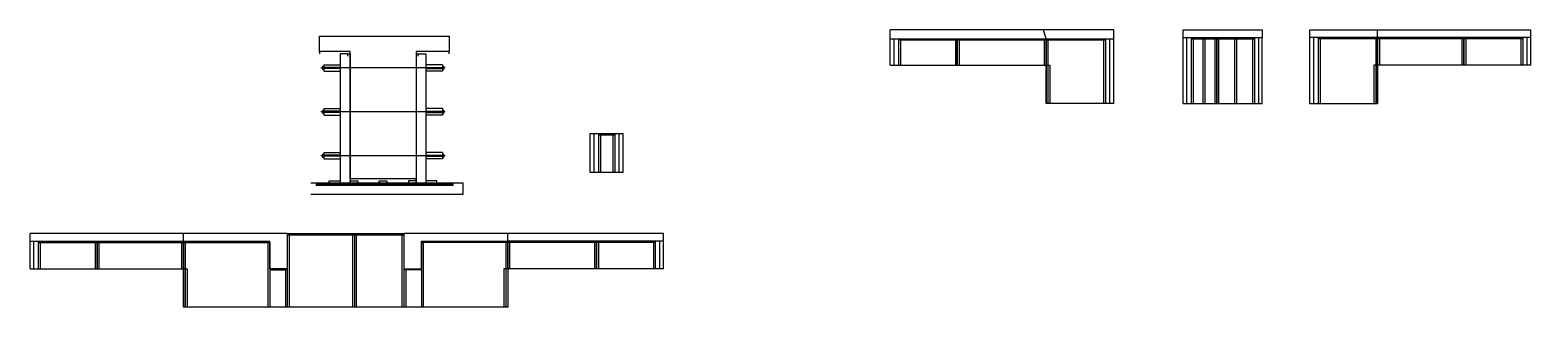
# Model space of a CAD drawing. Header units: metres. Extents: x 4503 to 7234, y 5208 to 5713.
import ezdxf

# ---------------------------------------------------------------- set-up
doc = ezdxf.new("R2010")
doc.units = ezdxf.units.M
for name, color, linetype in [('barrote', 7, 'Continuous'), ('CONCRETO', 7, 'Continuous'), ('COTA', 7, 'Continuous'), ('Madeira', 7, 'Continuous'), ('Painéis', 7, 'Continuous'), ('SARR_2.2x7', 7, 'Continuous'), ('SARR_3.5x7', 7, 'Continuous'), ('SCO-___-LAJ', 7, 'Continuous'), ('TENSOR', 7, 'Continuous')]:
    doc.layers.add(name, color=color, linetype=linetype)

msp = doc.modelspace()

# ---------------------------------------------------------------- linework, layer by layer
at = {"color": 7, "lineweight": 25}
for p, q in [((5035.5, 5646.5), (5035.5, 5640.5)), ((5035.5, 5646.5), (5037.5, 5646.5)), ((5037.5, 5640.5), (5035.5, 5640.5)), ((5037.5, 5649.5), (5037.5, 5637.5)), ((5037.5, 5649.5), (5067.5, 5649.5)), ((5067.5, 5644.5), (5037.5, 5644.5)), ((5067.5, 5642.5), (5037.5, 5642.5)), ((5037.5, 5637.5), (5067.5, 5637.5)), ((5253.5, 5649.5), (5223.5, 5649.5)), ((5223.5, 5644.5), (5253.5, 5644.5)), ((5223.5, 5642.5), (5253.5, 5642.5)), ((5253.5, 5637.5), (5223.5, 5637.5)), ((5253.5, 5649.5), (5253.5, 5637.5)), ((5253.5, 5646.5), (5255.5, 5646.5)), ((5253.5, 5640.5), (5255.5, 5640.5)), ((5255.5, 5646.5), (5255.5, 5640.5)), ((5035.5, 5566.5), (5035.5, 5560.5)), ((5035.5, 5566.5), (5037.5, 5566.5)), ((5037.5, 5560.5), (5035.5, 5560.5)), ((5037.5, 5569.5), (5037.5, 5557.5)), ((5037.5, 5569.5), (5067.5, 5569.5)), ((5067.5, 5564.5), (5037.5, 5564.5)), ((5067.5, 5562.5), (5037.5, 5562.5)), ((5037.5, 5557.5), (5067.5, 5557.5)), ((5253.5, 5569.5), (5223.5, 5569.5)), ((5223.5, 5564.5), (5253.5, 5564.5)), ((5223.5, 5562.5), (5253.5, 5562.5)), ((5253.5, 5557.5), (5223.5, 5557.5)), ((5253.5, 5569.5), (5253.5, 5557.5)), ((5253.5, 5566.5), (5255.5, 5566.5)), ((5253.5, 5560.5), (5255.5, 5560.5)), ((5255.5, 5566.5), (5255.5, 5560.5)), ((5037.5, 5489.5), (5037.5, 5477.5)), ((5037.5, 5489.5), (5067.5, 5489.5)), ((5253.5, 5489.5), (5223.5, 5489.5)), ((5253.5, 5489.5), (5253.5, 5477.5)), ((5035.5, 5486.5), (5035.5, 5480.5)), ((5035.5, 5486.5), (5037.5, 5486.5)), ((5037.5, 5480.5), (5035.5, 5480.5)), ((5067.5, 5484.5), (5037.5, 5484.5)), ((5067.5, 5482.5), (5037.5, 5482.5)), ((5037.5, 5477.5), (5067.5, 5477.5)), ((5223.5, 5484.5), (5253.5, 5484.5)), ((5223.5, 5482.5), (5253.5, 5482.5)), ((5253.5, 5477.5), (5223.5, 5477.5)), ((5253.5, 5486.5), (5255.5, 5486.5)), ((5253.5, 5480.5), (5255.5, 5480.5)), ((5255.5, 5486.5), (5255.5, 5480.5))]:
    msp.add_line(p, q, dxfattribs=at)
at = {"layer": 'barrote', "color": 7, "lineweight": 25}
msp.add_lwpolyline([(5014, 5413.5), (5291.2, 5413.5), (5291.2, 5433.5), (5014, 5433.5)], dxfattribs=at)
at = {"layer": 'CONCRETO', "color": 7, "lineweight": 25}
msp.add_lwpolyline([(5029.9, 5673.5), (5029.9, 5701.5), (5265.5, 5701.5), (5265.5, 5673.5), (5205.5, 5673.5), (5205.5, 5441.5), (5085.5, 5441.5), (5085.5, 5673.5)], dxfattribs=at)
at = {"layer": 'COTA', "color": 7, "lineweight": 25}
for p, q in [((6474.5, 5712.8), (6068, 5712.8)), ((6068, 5696.8), (6068, 5712.8)), ((6351.5, 5696.8), (6347, 5712.8)), ((6474.5, 5696.8), (6474.5, 5712.8)), ((6600.9, 5698.8), (6600.9, 5712.8)), ((6600.9, 5712.8), (6744.9, 5712.8)), ((6744.9, 5712.8), (6744.9, 5698.8)), ((6831.6, 5712.8), (7233.6, 5712.8)), ((6831.6, 5698.8), (6831.6, 5712.8)), ((6954.6, 5698.8), (6954.6, 5712.8)), ((7233.6, 5698.8), (7233.6, 5712.8)), ((4971.2, 5341.5), (4503.2, 5341.5)), ((4503.2, 5327.5), (4503.2, 5341.5)), ((4782.2, 5327.5), (4782.2, 5341.5)), ((5655.7, 5341.5), (5183.2, 5341.5)), ((5372.2, 5327.5), (5372.2, 5341.5)), ((5655.7, 5327.5), (5655.7, 5341.5))]:
    msp.add_line(p, q, dxfattribs=at)
at = {"layer": 'Madeira', "color": 7, "lineweight": 25}
for points in [[(5081.5, 5665.1), (5081.5, 5669.5), (5067.5, 5669.5), (5067.5, 5665.1)], [(5081.5, 5669.5), (5067.5, 5669.5), (5067.5, 5433.5), (5081.5, 5433.5)], [(5209.5, 5665.1), (5209.5, 5669.5), (5223.5, 5669.5), (5223.5, 5665.1)], [(5209.5, 5669.5), (5223.5, 5669.5), (5223.5, 5433.5), (5209.5, 5433.5)], [(5047.5, 5433.5), (5047.5, 5437.9), (5067.5, 5437.9), (5067.5, 5433.5)], [(5085.5, 5433.5), (5085.5, 5437.9), (5099.5, 5437.9), (5099.5, 5433.5)], [(5138.5, 5433.5), (5138.5, 5437.9), (5152.5, 5437.9), (5152.5, 5433.5)], [(5205.5, 5433.5), (5205.5, 5437.9), (5191.5, 5437.9), (5191.5, 5433.5)], [(5243.5, 5433.5), (5243.5, 5437.9), (5223.5, 5437.9), (5223.5, 5433.5)]]:
    msp.add_lwpolyline(points, dxfattribs=at)
at = {"layer": 'Painéis', "color": 7, "lineweight": 25}
for p, q in [((6068, 5696.8), (6351.5, 5696.8)), ((6068, 5648.8), (6068, 5696.8)), ((6190, 5648.8), (6190, 5696.8)), ((6351.5, 5648.8), (6351.5, 5696.8)), ((6351.5, 5696.8), (6474.5, 5696.8)), ((6474.5, 5578.8), (6474.5, 5696.8)), ((6600.9, 5698.8), (6744.9, 5698.8)), ((6600.9, 5578.8), (6600.9, 5698.8)), ((6661.9, 5578.8), (6661.9, 5698.8)), ((6744.9, 5578.8), (6744.9, 5698.8)), ((6831.6, 5578.8), (6831.6, 5698.8)), ((6954.6, 5698.8), (6831.6, 5698.8)), ((7233.6, 5698.8), (6954.6, 5698.8)), ((6954.6, 5648.8), (6954.6, 5698.8)), ((7111.6, 5648.8), (7111.6, 5698.8)), ((7233.6, 5648.8), (7233.6, 5698.8)), ((6068, 5648.8), (6351.5, 5648.8)), ((6351.5, 5578.8), (6351.5, 5648.8)), ((7233.6, 5648.8), (6954.6, 5648.8)), ((6954.6, 5578.8), (6954.6, 5648.8)), ((6474.5, 5578.8), (6351.5, 5578.8)), ((6600.9, 5578.8), (6744.9, 5578.8)), ((6831.6, 5578.8), (6954.6, 5578.8)), ((5522.2, 5523.7), (5582.2, 5523.7)), ((5522.2, 5453.7), (5522.2, 5523.7)), ((5582.2, 5453.7), (5582.2, 5523.7)), ((5522.2, 5453.7), (5582.2, 5453.7)), ((4503.2, 5327.5), (4782.2, 5327.5)), ((4503.2, 5277.5), (4503.2, 5327.5)), ((4625.2, 5277.5), (4625.2, 5327.5)), ((4782.2, 5277.5), (4782.2, 5327.5)), ((4782.2, 5327.5), (4939.2, 5327.5)), ((4939.2, 5277.5), (4939.2, 5327.5)), ((4971.2, 5341.5), (5183.2, 5341.5)), ((4971.2, 5341.5), (4971.2, 5207.5)), ((5093.2, 5341.5), (5093.2, 5207.5)), ((5183.2, 5341.5), (5183.2, 5277.5)), ((5215.2, 5327.5), (5372.2, 5327.5)), ((5215.2, 5277.5), (5215.2, 5327.5)), ((5372.2, 5327.5), (5372.2, 5207.5)), ((5655.7, 5327.5), (5372.2, 5327.5)), ((5372.2, 5277.5), (5372.2, 5327.5)), ((5533.7, 5277.5), (5533.7, 5327.5)), ((5655.7, 5277.5), (5655.7, 5327.5)), ((4503.2, 5277.5), (4782.2, 5277.5)), ((4782.2, 5207.5), (4782.2, 5277.5)), ((4971.2, 5277.5), (4939.2, 5277.5)), ((5183.2, 5277.5), (5215.2, 5277.5)), ((5183.2, 5277.5), (5183.2, 5207.5)), ((5655.7, 5277.5), (5372.2, 5277.5)), ((5372.2, 5207.5), (4782.2, 5207.5))]:
    msp.add_line(p, q, dxfattribs=at)
for points in [[(5085.5, 5669.5), (5085.5, 5673.5), (5029.9, 5673.5), (5029.9, 5669.5)], [(5081.5, 5669.5), (5085.5, 5669.5), (5085.5, 5433.5), (5081.5, 5433.5)], [(5265.5, 5669.5), (5265.5, 5673.5), (5205.5, 5673.5), (5205.5, 5669.5)], [(5209.5, 5669.5), (5205.5, 5669.5), (5205.5, 5433.5), (5209.5, 5433.5)], [(5205.5, 5437.9), (5205.5, 5441.5), (5085.5, 5441.5), (5085.5, 5437.9)]]:
    msp.add_lwpolyline(points, dxfattribs=at)
at = {"layer": 'SARR_2.2x7', "color": 7, "lineweight": 25}
for p, q in [((6075, 5648.8), (6075, 5696.8)), ((6083, 5694.6), (6190, 5694.6)), ((6190, 5694.6), (6351.5, 5694.6)), ((6351.5, 5694.6), (6459.5, 5694.6)), ((6467.5, 5578.8), (6467.5, 5696.8)), ((6607.5, 5578.8), (6607.5, 5698.8)), ((6615.5, 5696.6), (6661.9, 5696.6)), ((6661.9, 5696.6), (6730.4, 5696.6)), ((6738.4, 5578.8), (6738.4, 5698.8)), ((6838.6, 5578.8), (6838.6, 5698.8)), ((6954.6, 5696.6), (6846.6, 5696.6)), ((7111.6, 5696.6), (6954.6, 5696.6)), ((7218.6, 5696.6), (7111.6, 5696.6)), ((7226.6, 5648.8), (7226.6, 5698.8)), ((6351.5, 5648.8), (6358.5, 5648.8)), ((6358.5, 5648.8), (6358.5, 5578.8)), ((6954.6, 5648.8), (6947.6, 5648.8)), ((6947.6, 5648.8), (6947.6, 5578.8)), ((5529.2, 5453.7), (5529.2, 5523.7)), ((5537.2, 5521.5), (5567.2, 5521.5)), ((5575.2, 5453.7), (5575.2, 5523.7)), ((4510.2, 5277.5), (4510.2, 5327.5)), ((4518.2, 5325.3), (4625.2, 5325.3)), ((4625.2, 5325.3), (4782.2, 5325.3)), ((4782.2, 5325.3), (4939.2, 5325.3)), ((4971.2, 5339.3), (5183.2, 5339.3)), ((5372.2, 5325.3), (5215.2, 5325.3)), ((5533.7, 5325.3), (5372.2, 5325.3)), ((5640.7, 5325.3), (5533.7, 5325.3)), ((5648.7, 5277.5), (5648.7, 5327.5)), ((4782.2, 5277.5), (4789.2, 5277.5)), ((4789.2, 5277.5), (4789.2, 5207.5)), ((4939.2, 5275.3), (4971.2, 5275.3)), ((5215.2, 5275.3), (5183.2, 5275.3)), ((5372.2, 5277.5), (5365.2, 5277.5)), ((5365.2, 5277.5), (5365.2, 5207.5))]:
    msp.add_line(p, q, dxfattribs=at)
at = {"layer": 'SARR_3.5x7', "color": 7, "lineweight": 25}
for p, q in [((6083, 5696.8), (6083, 5648.8)), ((6086.5, 5694.6), (6086.5, 5648.8)), ((6186.5, 5694.6), (6186.5, 5648.8)), ((6190, 5694.6), (6190, 5648.8)), ((6193.5, 5694.6), (6193.5, 5648.8)), ((6348, 5694.6), (6348, 5648.8)), ((6351.5, 5696.8), (6351.5, 5648.8)), ((6351.5, 5694.6), (6351.5, 5578.8)), ((6355, 5694.6), (6355, 5578.8)), ((6456, 5694.6), (6456, 5578.8)), ((6459.5, 5696.8), (6459.5, 5578.8)), ((6615.5, 5698.8), (6615.5, 5578.8)), ((6619, 5696.6), (6619, 5578.8)), ((6636.9, 5696.6), (6636.9, 5578.8)), ((6640.4, 5696.6), (6640.4, 5578.8)), ((6658.4, 5696.6), (6658.4, 5578.8)), ((6661.9, 5696.6), (6661.9, 5578.8)), ((6665.4, 5696.6), (6665.4, 5578.8)), ((6694.4, 5696.6), (6694.4, 5578.8)), ((6697.9, 5696.6), (6697.9, 5578.8)), ((6726.9, 5696.6), (6726.9, 5578.8)), ((6730.4, 5698.8), (6730.4, 5578.8)), ((6846.6, 5698.8), (6846.6, 5578.8)), ((6850.1, 5696.6), (6850.1, 5578.8)), ((6951.1, 5696.6), (6951.1, 5578.8)), ((6954.6, 5698.8), (6954.6, 5648.8)), ((6954.6, 5696.6), (6954.6, 5578.8)), ((6958.1, 5696.6), (6958.1, 5648.8)), ((7108.1, 5696.6), (7108.1, 5648.8)), ((7111.6, 5696.6), (7111.6, 5648.8)), ((7115.1, 5696.6), (7115.1, 5648.8)), ((7215.1, 5696.6), (7215.1, 5648.8)), ((7218.6, 5698.8), (7218.6, 5648.8)), ((6083, 5648.8), (6086.5, 5648.8)), ((6186.5, 5648.8), (6190, 5648.8)), ((6190, 5648.8), (6193.5, 5648.8)), ((7111.6, 5648.8), (7108.1, 5648.8)), ((7115.1, 5648.8), (7111.6, 5648.8)), ((7218.6, 5648.8), (7215.1, 5648.8)), ((6658.4, 5578.8), (6661.9, 5578.8)), ((6661.9, 5578.8), (6665.4, 5578.8)), ((5537.2, 5523.7), (5537.2, 5453.7)), ((5540.7, 5521.5), (5540.7, 5453.7)), ((5563.7, 5521.5), (5563.7, 5453.7)), ((5567.2, 5523.7), (5567.2, 5453.7)), ((4518.2, 5327.5), (4518.2, 5277.5)), ((4521.7, 5325.3), (4521.7, 5277.5)), ((4621.7, 5325.3), (4621.7, 5277.5)), ((4625.2, 5325.3), (4625.2, 5277.5)), ((4628.7, 5325.3), (4628.7, 5277.5)), ((4778.7, 5325.3), (4778.7, 5277.5)), ((4782.2, 5327.5), (4782.2, 5277.5)), ((4782.2, 5325.3), (4782.2, 5207.5)), ((4785.7, 5325.3), (4785.7, 5207.5)), ((4935.7, 5325.3), (4935.7, 5207.5)), ((4939.2, 5325.3), (4939.2, 5207.5)), ((4971.2, 5339.3), (4971.2, 5207.5)), ((4974.7, 5339.3), (4974.7, 5207.5)), ((5089.7, 5339.3), (5089.7, 5207.5)), ((5093.2, 5339.3), (5093.2, 5207.5)), ((5096.7, 5339.3), (5096.7, 5207.5)), ((5179.7, 5339.3), (5179.7, 5207.5)), ((5183.2, 5339.3), (5183.2, 5207.5)), ((5215.2, 5325.3), (5215.2, 5207.5)), ((5218.7, 5325.3), (5218.7, 5207.5)), ((5368.7, 5325.3), (5368.7, 5207.5)), ((5372.2, 5327.5), (5372.2, 5277.5)), ((5372.2, 5325.3), (5372.2, 5207.5)), ((5375.7, 5325.3), (5375.7, 5277.5)), ((5530.2, 5325.3), (5530.2, 5277.5)), ((5533.7, 5325.3), (5533.7, 5277.5)), ((5537.2, 5325.3), (5537.2, 5277.5)), ((5637.2, 5325.3), (5637.2, 5277.5)), ((5640.7, 5327.5), (5640.7, 5277.5)), ((4518.2, 5277.5), (4521.7, 5277.5)), ((4621.7, 5277.5), (4625.2, 5277.5)), ((4625.2, 5277.5), (4628.7, 5277.5)), ((4967.7, 5275.3), (4967.7, 5207.5)), ((5186.7, 5275.3), (5186.7, 5207.5)), ((5533.7, 5277.5), (5530.2, 5277.5)), ((5537.2, 5277.5), (5533.7, 5277.5)), ((5640.7, 5277.5), (5637.2, 5277.5))]:
    msp.add_line(p, q, dxfattribs=at)
at = {"layer": 'SCO-___-LAJ', "color": 7, "lineweight": 25}
msp.add_lwpolyline([(5023, 5432.2), (5272.3, 5432.2), (5272.3, 5429), (5023, 5429)], dxfattribs=at)
at = {"layer": 'TENSOR', "color": 7, "lineweight": 25}
for p, q in [((5258.5, 5643.5), (5032.2, 5643.5)), ((5258.5, 5563.5), (5032.2, 5563.5)), ((5258.5, 5483.5), (5032.2, 5483.5))]:
    msp.add_line(p, q, dxfattribs=at)

doc.saveas('drawing.dxf')
